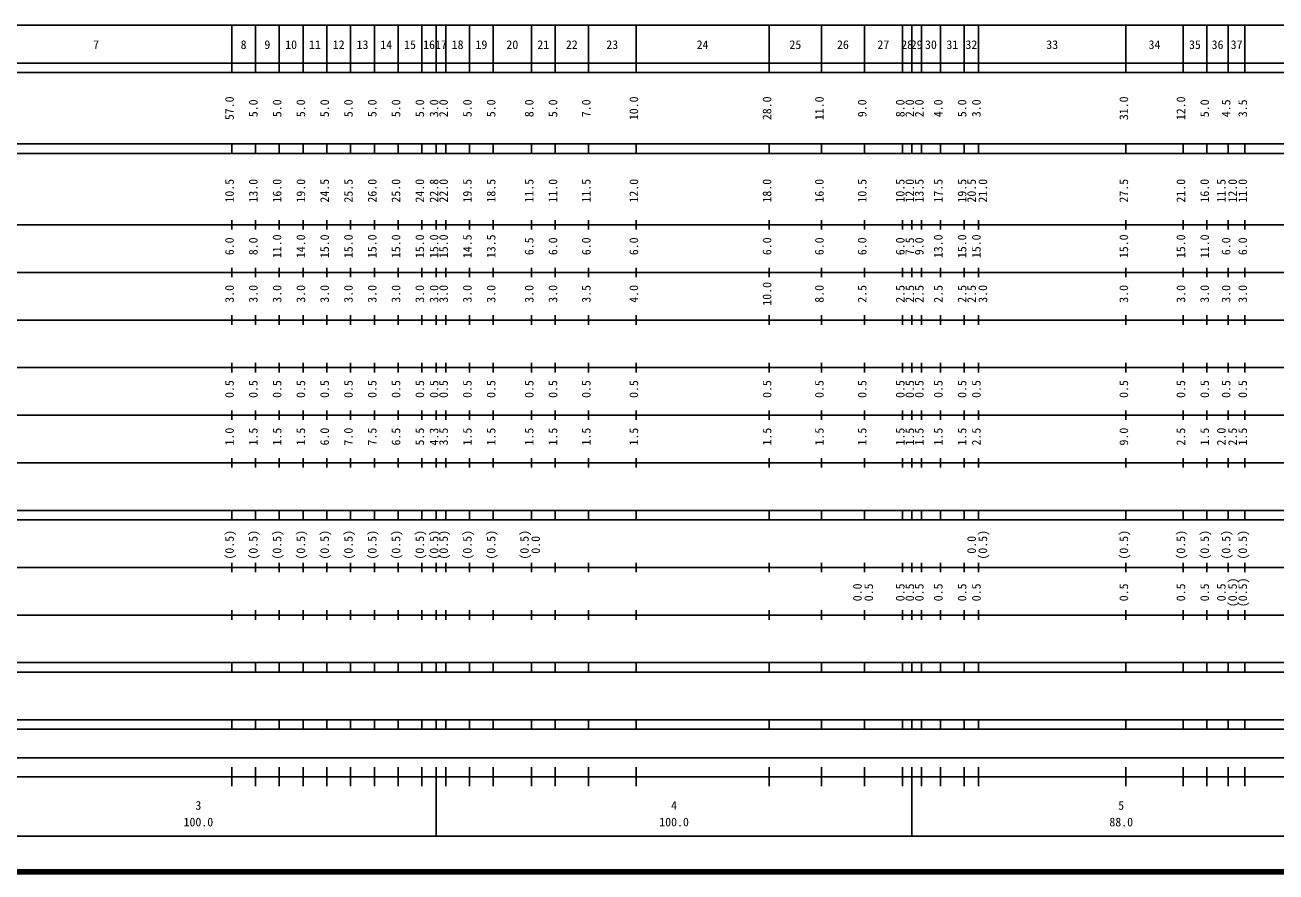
# Model space of a CAD drawing. Units: millimetres on the paper, enlarged 1000 times. Extents: x 40000 to 680000, y 20000 to 380000.
# Drawn here: x 281558 to 544536, y 20000 to 198000 of the extents above; entities that cross this region are included whole.
import ezdxf
from ezdxf.enums import TextEntityAlignment as Align

# ---------------------------------------------------------------- set-up
doc = ezdxf.new("R2010")
doc.units = ezdxf.units.MM
doc.header["$LTSCALE"] = 1000
doc.layers.add('M-TTL', color=2, linetype='Continuous', lineweight=140)
doc.layers.add('M-TTL-BAND', color=7, linetype='Continuous', lineweight=25)
doc.styles.add('ＭＳ ゴシック', font='')
doc.styles.get('ＭＳ ゴシック').set_extended_font_data('MS Gothic')

msp = doc.modelspace()

# ---------------------------------------------------------------- linework, layer by layer
at = {"layer": 'M-TTL'}
msp.add_line((40000, 20000), (680000, 20000), dxfattribs=at)
at = {"layer": 'M-TTL-BAND'}
for p, q in [((68000, 198000), (579000, 198000)), ((325000, 188000), (325000, 198000)), ((330000, 188000), (330000, 198000)), ((335000, 188000), (335000, 198000)), ((340000, 188000), (340000, 198000)), ((345000, 188000), (345000, 198000)), ((350000, 188000), (350000, 198000)), ((355000, 188000), (355000, 198000)), ((360000, 188000), (360000, 198000)), ((365000, 188000), (365000, 198000)), ((368000, 188000), (368000, 198000)), ((370000, 188000), (370000, 198000)), ((375000, 188000), (375000, 198000)), ((380000, 188000), (380000, 198000)), ((388000, 188000), (388000, 198000)), ((393000, 188000), (393000, 198000)), ((400000, 188000), (400000, 198000)), ((410000, 188000), (410000, 198000)), ((438000, 188000), (438000, 198000)), ((449000, 188000), (449000, 198000)), ((458000, 188000), (458000, 198000)), ((466000, 188000), (466000, 198000)), ((468000, 188000), (468000, 198000)), ((470000, 188000), (470000, 198000)), ((474000, 188000), (474000, 198000)), ((479000, 188000), (479000, 198000)), ((482000, 188000), (482000, 198000)), ((513000, 188000), (513000, 198000)), ((525000, 188000), (525000, 198000)), ((530000, 188000), (530000, 198000)), ((534500, 188000), (534500, 198000)), ((538000, 188000), (538000, 198000)), ((40000, 190000), (579000, 190000)), ((40000, 188000), (579000, 188000)), ((40000, 173000), (579000, 173000)), ((40000, 171000), (579000, 171000)), ((325000, 171000), (325000, 173000)), ((330000, 171000), (330000, 173000)), ((335000, 171000), (335000, 173000)), ((340000, 171000), (340000, 173000)), ((345000, 171000), (345000, 173000)), ((350000, 171000), (350000, 173000)), ((355000, 171000), (355000, 173000)), ((360000, 171000), (360000, 173000)), ((365000, 171000), (365000, 173000)), ((368000, 171000), (368000, 173000)), ((370000, 171000), (370000, 173000)), ((375000, 171000), (375000, 173000)), ((380000, 171000), (380000, 173000)), ((388000, 171000), (388000, 173000)), ((393000, 171000), (393000, 173000)), ((400000, 171000), (400000, 173000)), ((410000, 171000), (410000, 173000)), ((438000, 171000), (438000, 173000)), ((449000, 171000), (449000, 173000)), ((458000, 171000), (458000, 173000)), ((466000, 171000), (466000, 173000)), ((468000, 171000), (468000, 173000)), ((470000, 171000), (470000, 173000)), ((474000, 171000), (474000, 173000)), ((479000, 171000), (479000, 173000)), ((482000, 171000), (482000, 173000)), ((513000, 171000), (513000, 173000)), ((525000, 171000), (525000, 173000)), ((530000, 171000), (530000, 173000)), ((534500, 171000), (534500, 173000)), ((538000, 171000), (538000, 173000)), ((40000, 156000), (579000, 156000)), ((325000, 155000), (325000, 157000)), ((330000, 155000), (330000, 157000)), ((335000, 155000), (335000, 157000)), ((340000, 155000), (340000, 157000)), ((345000, 155000), (345000, 157000)), ((350000, 155000), (350000, 157000)), ((355000, 155000), (355000, 157000)), ((360000, 155000), (360000, 157000)), ((365000, 155000), (365000, 157000)), ((368000, 155000), (368000, 157000)), ((370000, 155000), (370000, 157000)), ((375000, 155000), (375000, 157000)), ((380000, 155000), (380000, 157000)), ((388000, 155000), (388000, 157000)), ((393000, 155000), (393000, 157000)), ((400000, 155000), (400000, 157000)), ((410000, 155000), (410000, 157000)), ((438000, 155000), (438000, 157000)), ((449000, 155000), (449000, 157000)), ((458000, 155000), (458000, 157000)), ((466000, 155000), (466000, 157000)), ((468000, 155000), (468000, 157000)), ((470000, 155000), (470000, 157000)), ((474000, 155000), (474000, 157000)), ((479000, 155000), (479000, 157000)), ((482000, 155000), (482000, 157000)), ((513000, 155000), (513000, 157000)), ((525000, 155000), (525000, 157000)), ((530000, 155000), (530000, 157000)), ((534500, 155000), (534500, 157000)), ((538000, 155000), (538000, 157000)), ((46000, 146000), (579000, 146000)), ((325000, 145000), (325000, 147000)), ((330000, 145000), (330000, 147000)), ((335000, 145000), (335000, 147000)), ((340000, 145000), (340000, 147000)), ((345000, 145000), (345000, 147000)), ((350000, 145000), (350000, 147000)), ((355000, 145000), (355000, 147000)), ((360000, 145000), (360000, 147000)), ((365000, 145000), (365000, 147000)), ((368000, 145000), (368000, 147000)), ((370000, 145000), (370000, 147000)), ((375000, 145000), (375000, 147000)), ((380000, 145000), (380000, 147000)), ((388000, 145000), (388000, 147000)), ((393000, 145000), (393000, 147000)), ((400000, 145000), (400000, 147000)), ((410000, 145000), (410000, 147000)), ((438000, 145000), (438000, 147000)), ((449000, 145000), (449000, 147000)), ((458000, 145000), (458000, 147000)), ((466000, 145000), (466000, 147000)), ((468000, 145000), (468000, 147000)), ((470000, 145000), (470000, 147000)), ((474000, 145000), (474000, 147000)), ((479000, 145000), (479000, 147000)), ((482000, 145000), (482000, 147000)), ((513000, 145000), (513000, 147000)), ((525000, 145000), (525000, 147000)), ((530000, 145000), (530000, 147000)), ((534500, 145000), (534500, 147000)), ((538000, 145000), (538000, 147000)), ((325000, 135000), (325000, 137000)), ((330000, 135000), (330000, 137000)), ((335000, 135000), (335000, 137000)), ((340000, 135000), (340000, 137000)), ((345000, 135000), (345000, 137000)), ((350000, 135000), (350000, 137000)), ((355000, 135000), (355000, 137000)), ((360000, 135000), (360000, 137000)), ((365000, 135000), (365000, 137000)), ((368000, 135000), (368000, 137000)), ((370000, 135000), (370000, 137000)), ((375000, 135000), (375000, 137000)), ((380000, 135000), (380000, 137000)), ((388000, 135000), (388000, 137000)), ((393000, 135000), (393000, 137000)), ((400000, 135000), (400000, 137000)), ((410000, 135000), (410000, 137000)), ((438000, 135000), (438000, 137000)), ((449000, 135000), (449000, 137000)), ((458000, 135000), (458000, 137000)), ((466000, 135000), (466000, 137000)), ((468000, 135000), (468000, 137000)), ((470000, 135000), (470000, 137000)), ((474000, 135000), (474000, 137000)), ((479000, 135000), (479000, 137000)), ((482000, 135000), (482000, 137000)), ((513000, 135000), (513000, 137000)), ((525000, 135000), (525000, 137000)), ((530000, 135000), (530000, 137000)), ((534500, 135000), (534500, 137000)), ((538000, 135000), (538000, 137000)), ((52000, 136000), (579000, 136000)), ((325000, 125000), (325000, 127000)), ((330000, 125000), (330000, 127000)), ((335000, 125000), (335000, 127000)), ((340000, 125000), (340000, 127000)), ((345000, 125000), (345000, 127000)), ((350000, 125000), (350000, 127000)), ((355000, 125000), (355000, 127000)), ((360000, 125000), (360000, 127000)), ((365000, 125000), (365000, 127000)), ((368000, 125000), (368000, 127000)), ((370000, 125000), (370000, 127000)), ((375000, 125000), (375000, 127000)), ((380000, 125000), (380000, 127000)), ((388000, 125000), (388000, 127000)), ((393000, 125000), (393000, 127000)), ((400000, 125000), (400000, 127000)), ((410000, 125000), (410000, 127000)), ((438000, 125000), (438000, 127000)), ((449000, 125000), (449000, 127000)), ((458000, 125000), (458000, 127000)), ((466000, 125000), (466000, 127000)), ((468000, 125000), (468000, 127000)), ((470000, 125000), (470000, 127000)), ((474000, 125000), (474000, 127000)), ((479000, 125000), (479000, 127000)), ((482000, 125000), (482000, 127000)), ((513000, 125000), (513000, 127000)), ((525000, 125000), (525000, 127000)), ((530000, 125000), (530000, 127000)), ((534500, 125000), (534500, 127000)), ((538000, 125000), (538000, 127000)), ((46000, 126000), (579000, 126000)), ((52000, 116000), (579000, 116000)), ((325000, 115000), (325000, 117000)), ((330000, 115000), (330000, 117000)), ((335000, 115000), (335000, 117000)), ((340000, 115000), (340000, 117000)), ((345000, 115000), (345000, 117000)), ((350000, 115000), (350000, 117000)), ((355000, 115000), (355000, 117000)), ((360000, 115000), (360000, 117000)), ((365000, 115000), (365000, 117000)), ((368000, 115000), (368000, 117000)), ((370000, 115000), (370000, 117000)), ((375000, 115000), (375000, 117000)), ((380000, 115000), (380000, 117000)), ((388000, 115000), (388000, 117000)), ((393000, 115000), (393000, 117000)), ((400000, 115000), (400000, 117000)), ((410000, 115000), (410000, 117000)), ((438000, 115000), (438000, 117000)), ((449000, 115000), (449000, 117000)), ((458000, 115000), (458000, 117000)), ((466000, 115000), (466000, 117000)), ((468000, 115000), (468000, 117000)), ((470000, 115000), (470000, 117000)), ((474000, 115000), (474000, 117000)), ((479000, 115000), (479000, 117000)), ((482000, 115000), (482000, 117000)), ((513000, 115000), (513000, 117000)), ((525000, 115000), (525000, 117000)), ((530000, 115000), (530000, 117000)), ((534500, 115000), (534500, 117000)), ((538000, 115000), (538000, 117000)), ((46000, 106000), (579000, 106000)), ((325000, 105000), (325000, 107000)), ((330000, 105000), (330000, 107000)), ((335000, 105000), (335000, 107000)), ((340000, 105000), (340000, 107000)), ((345000, 105000), (345000, 107000)), ((350000, 105000), (350000, 107000)), ((355000, 105000), (355000, 107000)), ((360000, 105000), (360000, 107000)), ((365000, 105000), (365000, 107000)), ((368000, 105000), (368000, 107000)), ((370000, 105000), (370000, 107000)), ((375000, 105000), (375000, 107000)), ((380000, 105000), (380000, 107000)), ((388000, 105000), (388000, 107000)), ((393000, 105000), (393000, 107000)), ((400000, 105000), (400000, 107000)), ((410000, 105000), (410000, 107000)), ((438000, 105000), (438000, 107000)), ((449000, 105000), (449000, 107000)), ((458000, 105000), (458000, 107000)), ((466000, 105000), (466000, 107000)), ((468000, 105000), (468000, 107000)), ((470000, 105000), (470000, 107000)), ((474000, 105000), (474000, 107000)), ((479000, 105000), (479000, 107000)), ((482000, 105000), (482000, 107000)), ((513000, 105000), (513000, 107000)), ((525000, 105000), (525000, 107000)), ((530000, 105000), (530000, 107000)), ((534500, 105000), (534500, 107000)), ((538000, 105000), (538000, 107000)), ((40000, 96000), (579000, 96000)), ((325000, 94000), (325000, 96000)), ((330000, 94000), (330000, 96000)), ((335000, 94000), (335000, 96000)), ((340000, 94000), (340000, 96000)), ((345000, 94000), (345000, 96000)), ((350000, 94000), (350000, 96000)), ((355000, 94000), (355000, 96000)), ((360000, 94000), (360000, 96000)), ((365000, 94000), (365000, 96000)), ((368000, 94000), (368000, 96000)), ((370000, 94000), (370000, 96000)), ((375000, 94000), (375000, 96000)), ((380000, 94000), (380000, 96000)), ((388000, 94000), (388000, 96000)), ((393000, 94000), (393000, 96000)), ((400000, 94000), (400000, 96000)), ((410000, 94000), (410000, 96000)), ((438000, 94000), (438000, 96000)), ((449000, 94000), (449000, 96000)), ((458000, 94000), (458000, 96000)), ((466000, 94000), (466000, 96000)), ((468000, 94000), (468000, 96000)), ((470000, 94000), (470000, 96000)), ((474000, 94000), (474000, 96000)), ((479000, 94000), (479000, 96000)), ((482000, 94000), (482000, 96000)), ((513000, 94000), (513000, 96000)), ((525000, 94000), (525000, 96000)), ((530000, 94000), (530000, 96000)), ((534500, 94000), (534500, 96000)), ((538000, 94000), (538000, 96000)), ((40000, 94000), (579000, 94000)), ((325000, 83000), (325000, 85000)), ((330000, 83000), (330000, 85000)), ((335000, 83000), (335000, 85000)), ((340000, 83000), (340000, 85000)), ((345000, 83000), (345000, 85000)), ((350000, 83000), (350000, 85000)), ((355000, 83000), (355000, 85000)), ((360000, 83000), (360000, 85000)), ((365000, 83000), (365000, 85000)), ((368000, 83000), (368000, 85000)), ((370000, 83000), (370000, 85000)), ((375000, 83000), (375000, 85000)), ((380000, 83000), (380000, 85000)), ((388000, 83000), (388000, 85000)), ((393000, 83000), (393000, 85000)), ((400000, 83000), (400000, 85000)), ((410000, 83000), (410000, 85000)), ((438000, 83000), (438000, 85000)), ((449000, 83000), (449000, 85000)), ((458000, 83000), (458000, 85000)), ((466000, 83000), (466000, 85000)), ((468000, 83000), (468000, 85000)), ((470000, 83000), (470000, 85000)), ((474000, 83000), (474000, 85000)), ((479000, 83000), (479000, 85000)), ((482000, 83000), (482000, 85000)), ((513000, 83000), (513000, 85000)), ((525000, 83000), (525000, 85000)), ((530000, 83000), (530000, 85000)), ((534500, 83000), (534500, 85000)), ((538000, 83000), (538000, 85000)), ((49000, 84000), (579000, 84000)), ((40000, 74000), (579000, 74000)), ((325000, 73000), (325000, 75000)), ((330000, 73000), (330000, 75000)), ((335000, 73000), (335000, 75000)), ((340000, 73000), (340000, 75000)), ((345000, 73000), (345000, 75000)), ((350000, 73000), (350000, 75000)), ((355000, 73000), (355000, 75000)), ((360000, 73000), (360000, 75000)), ((365000, 73000), (365000, 75000)), ((368000, 73000), (368000, 75000)), ((370000, 73000), (370000, 75000)), ((375000, 73000), (375000, 75000)), ((380000, 73000), (380000, 75000)), ((388000, 73000), (388000, 75000)), ((393000, 73000), (393000, 75000)), ((400000, 73000), (400000, 75000)), ((410000, 73000), (410000, 75000)), ((438000, 73000), (438000, 75000)), ((449000, 73000), (449000, 75000)), ((458000, 73000), (458000, 75000)), ((466000, 73000), (466000, 75000)), ((468000, 73000), (468000, 75000)), ((470000, 73000), (470000, 75000)), ((474000, 73000), (474000, 75000)), ((479000, 73000), (479000, 75000)), ((482000, 73000), (482000, 75000)), ((513000, 73000), (513000, 75000)), ((525000, 73000), (525000, 75000)), ((530000, 73000), (530000, 75000)), ((534500, 73000), (534500, 75000)), ((538000, 73000), (538000, 75000)), ((40000, 64000), (579000, 64000)), ((325000, 62000), (325000, 64000)), ((330000, 62000), (330000, 64000)), ((335000, 62000), (335000, 64000)), ((340000, 62000), (340000, 64000)), ((345000, 62000), (345000, 64000)), ((350000, 62000), (350000, 64000)), ((355000, 62000), (355000, 64000)), ((360000, 62000), (360000, 64000)), ((365000, 62000), (365000, 64000)), ((368000, 62000), (368000, 64000)), ((370000, 62000), (370000, 64000)), ((375000, 62000), (375000, 64000)), ((380000, 62000), (380000, 64000)), ((388000, 62000), (388000, 64000)), ((393000, 62000), (393000, 64000)), ((400000, 62000), (400000, 64000)), ((410000, 62000), (410000, 64000)), ((438000, 62000), (438000, 64000)), ((449000, 62000), (449000, 64000)), ((458000, 62000), (458000, 64000)), ((466000, 62000), (466000, 64000)), ((468000, 62000), (468000, 64000)), ((470000, 62000), (470000, 64000)), ((474000, 62000), (474000, 64000)), ((479000, 62000), (479000, 64000)), ((482000, 62000), (482000, 64000)), ((513000, 62000), (513000, 64000)), ((525000, 62000), (525000, 64000)), ((530000, 62000), (530000, 64000)), ((534500, 62000), (534500, 64000)), ((538000, 62000), (538000, 64000)), ((40000, 62000), (579000, 62000)), ((40000, 52000), (579000, 52000)), ((40000, 50000), (579000, 50000)), ((325000, 50000), (325000, 52000)), ((330000, 50000), (330000, 52000)), ((335000, 50000), (335000, 52000)), ((340000, 50000), (340000, 52000)), ((345000, 50000), (345000, 52000)), ((350000, 50000), (350000, 52000)), ((355000, 50000), (355000, 52000)), ((360000, 50000), (360000, 52000)), ((365000, 50000), (365000, 52000)), ((368000, 50000), (368000, 52000)), ((370000, 50000), (370000, 52000)), ((375000, 50000), (375000, 52000)), ((380000, 50000), (380000, 52000)), ((388000, 50000), (388000, 52000)), ((393000, 50000), (393000, 52000)), ((400000, 50000), (400000, 52000)), ((410000, 50000), (410000, 52000)), ((438000, 50000), (438000, 52000)), ((449000, 50000), (449000, 52000)), ((458000, 50000), (458000, 52000)), ((466000, 50000), (466000, 52000)), ((468000, 50000), (468000, 52000)), ((470000, 50000), (470000, 52000)), ((474000, 50000), (474000, 52000)), ((479000, 50000), (479000, 52000)), ((482000, 50000), (482000, 52000)), ((513000, 50000), (513000, 52000)), ((525000, 50000), (525000, 52000)), ((530000, 50000), (530000, 52000)), ((534500, 50000), (534500, 52000)), ((538000, 50000), (538000, 52000)), ((71000, 44000), (553000, 44000)), ((40000, 40000), (579000, 40000)), ((325000, 38000), (325000, 42000)), ((330000, 38000), (330000, 42000)), ((335000, 38000), (335000, 42000)), ((340000, 38000), (340000, 42000)), ((345000, 38000), (345000, 42000)), ((350000, 38000), (350000, 42000)), ((355000, 38000), (355000, 42000)), ((360000, 38000), (360000, 42000)), ((365000, 38000), (365000, 42000)), ((368000, 27500), (368000, 42000)), ((370000, 38000), (370000, 42000)), ((375000, 38000), (375000, 42000)), ((380000, 38000), (380000, 42000)), ((388000, 38000), (388000, 42000)), ((393000, 38000), (393000, 42000)), ((400000, 38000), (400000, 42000)), ((410000, 38000), (410000, 42000)), ((438000, 38000), (438000, 42000)), ((449000, 38000), (449000, 42000)), ((458000, 38000), (458000, 42000)), ((466000, 38000), (466000, 42000)), ((468000, 27500), (468000, 42000)), ((470000, 38000), (470000, 42000)), ((474000, 38000), (474000, 42000)), ((479000, 38000), (479000, 42000)), ((482000, 38000), (482000, 42000)), ((513000, 38000), (513000, 42000)), ((525000, 38000), (525000, 42000)), ((530000, 38000), (530000, 42000)), ((534500, 38000), (534500, 42000)), ((538000, 38000), (538000, 42000)), ((68000, 27500), (579000, 27500))]:
    msp.add_line(p, q, dxfattribs=at)

# ---------------------------------------------------------------- texts
at = {"layer": 'M-TTL-BAND', "style": 'ＭＳ ゴシック'}
for s, p in [('7', (296500, 192405)), ('8', (327500, 192405)), ('9', (332500, 192405)), ('10', (337500, 192405)), ('11', (342500, 192405)), ('12', (347500, 192405)), ('13', (352500, 192405)), ('14', (357500, 192405)), ('15', (362500, 192405)), ('16', (366500, 192405)), ('17', (369000, 192405)), ('18', (372500, 192405)), ('19', (377500, 192405)), ('20', (384000, 192405)), ('21', (390500, 192405)), ('22', (396500, 192405)), ('23', (405000, 192405)), ('24', (424000, 192405)), ('25', (443500, 192405)), ('26', (453500, 192405)), ('27', (462000, 192405)), ('28', (467000, 192405)), ('29', (469000, 192405)), ('30', (472000, 192405)), ('31', (476500, 192405)), ('32', (480500, 192405)), ('33', (497500, 192405)), ('34', (519000, 192405)), ('35', (527500, 192405)), ('36', (532250, 192405)), ('37', (536250, 192405)), ('3', (318000, 32523)), ('4', (418000, 32523)), ('5', (512000, 32523)), ('100.0', (318000, 29033)), ('100.0', (418000, 29033)), ('88.0', (512000, 29033))]:
    msp.add_text(s, height=1833, dxfattribs=at).set_placement(p, align=Align.BOTTOM_CENTER)
for s, p in [('57.0', (326000, 180500)), ('5.0', (331000, 180500)), ('5.0', (336000, 180500)), ('5.0', (341000, 180500)), ('5.0', (346000, 180500)), ('5.0', (351000, 180500)), ('5.0', (356000, 180500)), ('5.0', (361000, 180500)), ('5.0', (366000, 180500)), ('3.0', (369000, 180500)), ('2.0', (371000, 180500)), ('5.0', (376000, 180500)), ('5.0', (381000, 180500)), ('8.0', (389000, 180500)), ('5.0', (394000, 180500)), ('7.0', (401000, 180500)), ('10.0', (411000, 180500)), ('28.0', (439000, 180500)), ('11.0', (450000, 180500)), ('9.0', (459000, 180500)), ('8.0', (467000, 180500)), ('2.0', (469000, 180500)), ('2.0', (471000, 180500)), ('4.0', (475000, 180500)), ('5.0', (480000, 180500)), ('3.0', (483000, 180500)), ('31.0', (514000, 180500)), ('12.0', (526000, 180500)), ('5.0', (531000, 180500)), ('4.5', (535500, 180500)), ('3.5', (539000, 180500)), ('10.5', (326000, 163174)), ('13.0', (331000, 163174)), ('16.0', (336000, 163174)), ('19.0', (341000, 163174)), ('24.5', (346000, 163174)), ('25.5', (351000, 163174)), ('26.0', (356000, 163174)), ('25.0', (361000, 163174)), ('24.0', (366000, 163174)), ('22.8', (369000, 163174)), ('22.0', (371000, 163174)), ('19.5', (376000, 163174)), ('18.5', (381000, 163174)), ('11.5', (389000, 163174)), ('11.0', (394000, 163174)), ('11.5', (401000, 163174)), ('12.0', (411000, 163174)), ('18.0', (439000, 163174)), ('16.0', (450000, 163174)), ('10.5', (459000, 163174)), ('10.5', (467000, 163174)), ('12.0', (469000, 163174)), ('13.5', (471000, 163174)), ('17.5', (475000, 163174)), ('19.5', (480000, 163174)), ('20.5', (482000, 163174)), ('21.0', (484370, 163174)), ('27.5', (514000, 163174)), ('21.0', (526000, 163174)), ('16.0', (531000, 163174)), ('11.5', (534500, 163174)), ('12.0', (536870, 163174)), ('11.0', (539000, 163174)), ('6.0', (326000, 151500)), ('8.0', (331000, 151500)), ('11.0', (336000, 151500)), ('14.0', (341000, 151500)), ('15.0', (346000, 151500)), ('15.0', (351000, 151500)), ('15.0', (356000, 151500)), ('15.0', (361000, 151500)), ('15.0', (366000, 151500)), ('15.0', (369000, 151500)), ('15.0', (371000, 151500)), ('14.5', (376000, 151500)), ('13.5', (381000, 151500)), ('6.5', (389000, 151500)), ('6.0', (394000, 151500)), ('6.0', (401000, 151500)), ('6.0', (411000, 151500)), ('6.0', (439000, 151500)), ('6.0', (450000, 151500)), ('6.0', (459000, 151500)), ('6.0', (467000, 151500)), ('7.5', (469000, 151500)), ('9.0', (471000, 151500)), ('13.0', (475000, 151500)), ('15.0', (480000, 151500)), ('15.0', (483000, 151500)), ('15.0', (514000, 151500)), ('15.0', (526000, 151500)), ('11.0', (531000, 151500)), ('6.0', (535500, 151500)), ('6.0', (539000, 151500)), ('3.0', (326000, 141500)), ('3.0', (331000, 141500)), ('3.0', (336000, 141500)), ('3.0', (341000, 141500)), ('3.0', (346000, 141500)), ('3.0', (351000, 141500)), ('3.0', (356000, 141500)), ('3.0', (361000, 141500)), ('3.0', (366000, 141500)), ('3.0', (369000, 141500)), ('3.0', (371000, 141500)), ('3.0', (376000, 141500)), ('3.0', (381000, 141500)), ('3.0', (389000, 141500)), ('3.0', (394000, 141500)), ('3.5', (401000, 141500)), ('4.0', (411000, 141500)), ('10.0', (439000, 141500)), ('8.0', (450000, 141500)), ('2.5', (459000, 141500)), ('2.5', (467000, 141500)), ('2.5', (469000, 141500)), ('2.5', (471000, 141500)), ('2.5', (475000, 141500)), ('2.5', (480000, 141500)), ('2.5', (482000, 141500)), ('3.0', (484370, 141500)), ('3.0', (514000, 141500)), ('3.0', (526000, 141500)), ('3.0', (531000, 141500)), ('3.0', (535500, 141500)), ('3.0', (539000, 141500)), ('0.5', (326000, 121500)), ('0.5', (331000, 121500)), ('0.5', (336000, 121500)), ('0.5', (341000, 121500)), ('0.5', (346000, 121500)), ('0.5', (351000, 121500)), ('0.5', (356000, 121500)), ('0.5', (361000, 121500)), ('0.5', (366000, 121500)), ('0.5', (369000, 121500)), ('0.5', (371000, 121500)), ('0.5', (376000, 121500)), ('0.5', (381000, 121500)), ('0.5', (389000, 121500)), ('0.5', (394000, 121500)), ('0.5', (401000, 121500)), ('0.5', (411000, 121500)), ('0.5', (439000, 121500)), ('0.5', (450000, 121500)), ('0.5', (459000, 121500)), ('0.5', (467000, 121500)), ('0.5', (469000, 121500)), ('0.5', (471000, 121500)), ('0.5', (475000, 121500)), ('0.5', (480000, 121500)), ('0.5', (483000, 121500)), ('0.5', (514000, 121500)), ('0.5', (526000, 121500)), ('0.5', (531000, 121500)), ('0.5', (535500, 121500)), ('0.5', (539000, 121500)), ('1.0', (326000, 111500)), ('1.5', (331000, 111500)), ('1.5', (336000, 111500)), ('1.5', (341000, 111500)), ('6.0', (346000, 111500)), ('7.0', (351000, 111500)), ('7.5', (356000, 111500)), ('6.5', (361000, 111500)), ('5.5', (366000, 111500)), ('4.3', (369000, 111500)), ('3.5', (371000, 111500)), ('1.5', (376000, 111500)), ('1.5', (381000, 111500)), ('1.5', (389000, 111500)), ('1.5', (394000, 111500)), ('1.5', (401000, 111500)), ('1.5', (411000, 111500)), ('1.5', (439000, 111500)), ('1.5', (450000, 111500)), ('1.5', (459000, 111500)), ('1.5', (467000, 111500)), ('1.5', (469000, 111500)), ('1.5', (471000, 111500)), ('1.5', (475000, 111500)), ('1.5', (480000, 111500)), ('2.5', (483000, 111500)), ('9.0', (514000, 111500)), ('2.5', (526000, 111500)), ('1.5', (531000, 111500)), ('2.0', (534500, 111500)), ('2.5', (536870, 111500)), ('1.5', (539000, 111500)), ('(0.5)', (326000, 88764)), ('(0.5)', (331000, 88764)), ('(0.5)', (336000, 88764)), ('(0.5)', (341000, 88764)), ('(0.5)', (346000, 88764)), ('(0.5)', (351000, 88764)), ('(0.5)', (356000, 88764)), ('(0.5)', (361000, 88764)), ('(0.5)', (366000, 88764)), ('(0.5)', (369000, 88764)), ('(0.5)', (371000, 88764)), ('(0.5)', (376000, 88764)), ('(0.5)', (381000, 88764)), ('(0.5)', (388000, 88764)), ('0.0', (390370, 88764)), ('0.0', (482000, 88764)), ('(0.5)', (484370, 88764)), ('(0.5)', (514000, 88764)), ('(0.5)', (526000, 88764)), ('(0.5)', (531000, 88764)), ('(0.5)', (535500, 88764)), ('(0.5)', (539000, 88764)), ('(0.5)', (536870, 78764)), ('(0.5)', (539000, 78764)), ('0.0', (458000, 78764)), ('0.5', (460370, 78764)), ('0.5', (467000, 78764)), ('0.5', (469000, 78764)), ('0.5', (471000, 78764)), ('0.5', (475000, 78764)), ('0.5', (480000, 78764)), ('0.5', (483000, 78764)), ('0.5', (514000, 78764)), ('0.5', (526000, 78764)), ('0.5', (531000, 78764)), ('0.5', (534500, 78764))]:
    msp.add_text(s, height=1833, rotation=90, dxfattribs=at).set_placement(p, align=Align.BOTTOM_CENTER)

doc.saveas('drawing.dxf')
